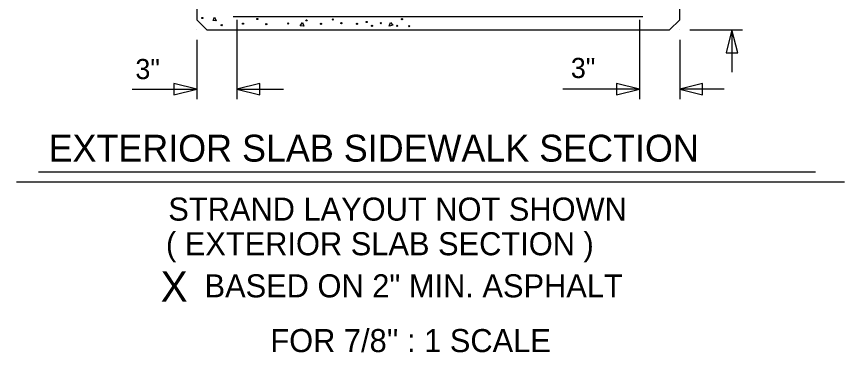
# Model space of a CAD drawing. Extents: x -60 to 66, y -3 to 77.
# Drawn here: x -51.83 to -46.69, y 5.63 to 7.71 of the extents above; entities that cross this region are included whole.
import ezdxf

# ---------------------------------------------------------------- set-up
doc = ezdxf.new("R2010")
doc.units = 0
for name, color, linetype in [('Arrowhead Terminators CELL', 7, 'Continuous'), ('Dimension Lines CELL', 7, 'Continuous'), ('Rebar Lines CELL', 7, 'Continuous'), ('Sup Cored Slab Unit CELL', 7, 'Continuous'), ('Text', 7, 'Continuous'), ('Title Text CELL', 7, 'Continuous'), ('User Information Notes CELL', 7, 'Continuous')]:
    doc.layers.add(name, color=color, linetype=linetype)

msp = doc.modelspace()

# ---------------------------------------------------------------- linework, layer by layer
at = {"layer": 'Arrowhead Terminators CELL'}
for points in [[(-47.3899, 7.628), (-47.4255, 7.4855), (-47.3543, 7.4855)], [(-50.7137, 7.2605), (-50.8562, 7.2961), (-50.8562, 7.2249)], [(-50.4644, 7.2605), (-50.3219, 7.2249), (-50.3219, 7.2961)], [(-47.964, 7.2605), (-48.1065, 7.2961), (-48.1065, 7.2249)], [(-47.7147, 7.2605), (-47.5722, 7.2249), (-47.5722, 7.2961)]]:
    msp.add_lwpolyline(points, close=True, dxfattribs=at)
at = {"layer": 'Dimension Lines CELL'}
for p, q in [((-50.4644, 7.6903), (-50.4644, 7.1981)), ((-47.964, 7.6903), (-47.964, 7.1981)), ((-47.6524, 7.628), (-47.3243, 7.628)), ((-47.3899, 7.628), (-47.3899, 7.3655)), ((-50.7137, 7.5656), (-50.7137, 7.1981)), ((-47.7147, 7.5656), (-47.7147, 7.1981)), ((-51.114, 7.2605), (-50.7137, 7.2605)), ((-50.4644, 7.2605), (-50.1756, 7.2605)), ((-47.964, 7.2605), (-48.4399, 7.2605)), ((-47.439, 7.2605), (-47.7147, 7.2605))]:
    msp.add_line(p, q, dxfattribs=at)
at = {"layer": 'Rebar Lines CELL'}
msp.add_line((-47.9444, 7.71), (-50.4874, 7.71), dxfattribs=at)
at = {"layer": 'Sup Cored Slab Unit CELL'}
for points in [[(-50.7137, 7.8216), (-50.7137, 7.6903), (-50.6514, 7.628), (-49.2143, 7.628), (-47.7771, 7.628), (-47.7147, 7.6903), (-47.7147, 8.7961), (-47.7771, 8.8584), (-47.7771, 9.098), (-47.7475, 9.1275), (-47.7475, 9.3768)], [(-50.6022, 7.7067), (-50.5924, 7.6837), (-50.6121, 7.6871), (-50.6022, 7.7067)], [(-50.0575, 7.6739), (-50.0477, 7.6509), (-50.0706, 7.6542), (-50.0575, 7.6739)], [(-49.5096, 7.6739), (-49.4964, 7.6575), (-49.5194, 7.6509), (-49.5096, 7.6739)]]:
    msp.add_lwpolyline(points, dxfattribs=at)
for centre in [(-50.6787, 7.702), (-50.5581, 7.657), (-50.4257, 7.6665), (-50.337, 7.696), (-50.2814, 7.6641), (-50.1454, 7.6676), (-50.0315, 7.6874), (-49.9421, 7.6653), (-49.8684, 7.6926), (-49.8155, 7.67), (-49.7185, 7.6653), (-49.6587, 7.6771), (-49.5708, 7.67), (-49.4387, 7.6952), (-49.625, 7.6538), (-49.4691, 7.6535), (-49.3946, 7.6512)]:
    msp.add_circle(centre, 0.00364, dxfattribs=at)
at = {"layer": 'Text'}
msp.add_line((-48.4956, 7.628), (-48.4956, 7.628), dxfattribs=at)
at = {"layer": 'Title Text CELL'}
for p, q in [((-46.8714, 6.7453), (-51.6956, 6.7453)), ((-46.6917, 6.683), (-51.8322, 6.683))]:
    msp.add_line(p, q, dxfattribs=at)
at = {"layer": 'User Information Notes CELL'}
for p, q in [((-50.7137, 7.628), (-50.7137, 7.628)), ((-47.7147, 7.628), (-47.7147, 7.628))]:
    msp.add_line(p, q, dxfattribs=at)

# ---------------------------------------------------------------- texts
at = {"layer": 'Text'}
for p in [(-48.3906, 7.3293), (-51.0944, 7.3228)]:
    msp.add_text('3"', height=0.125, dxfattribs=at).set_placement(p)
at = {"layer": 'Title Text CELL'}
for s, height, p in [('EXTERIOR SLAB SIDEWALK SECTION', 0.166667, (-51.6334, 6.8109)), ('STRAND LAYOUT NOT SHOWN', 0.143, (-50.8899, 6.4447)), ('( EXTERIOR SLAB SECTION )', 0.143, (-50.9045, 6.2297))]:
    msp.add_text(s, height=height, dxfattribs=at).set_placement(p)
at = {"layer": 'User Information Notes CELL'}
for s, height, p in [('X', 0.188, (-50.9371, 5.9411)), (' BASED ON 2" MIN. ASPHALT', 0.143, (-50.718, 5.9686)), ("FOR 7/8'' : 1 SCALE    ", 0.143, (-50.2563, 5.6288))]:
    msp.add_text(s, height=height, dxfattribs=at).set_placement(p)

doc.saveas('drawing.dxf')
